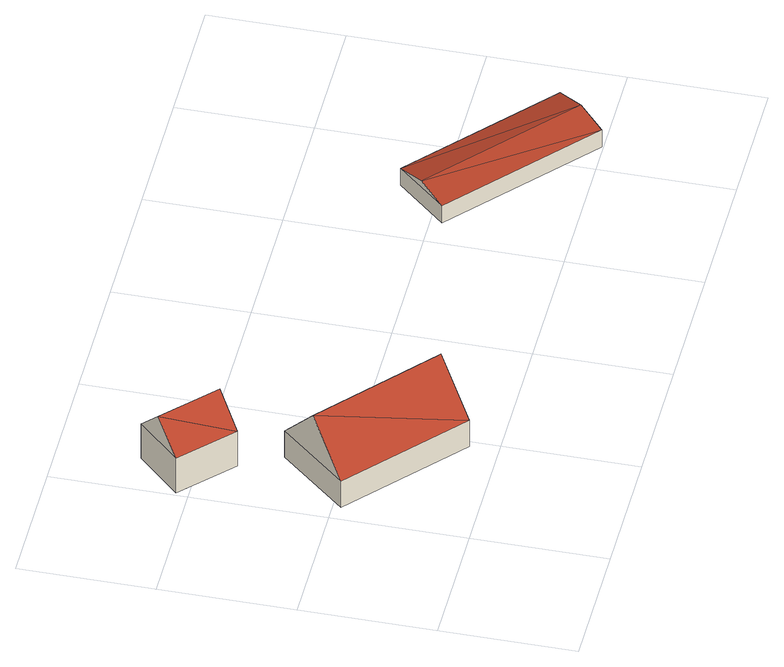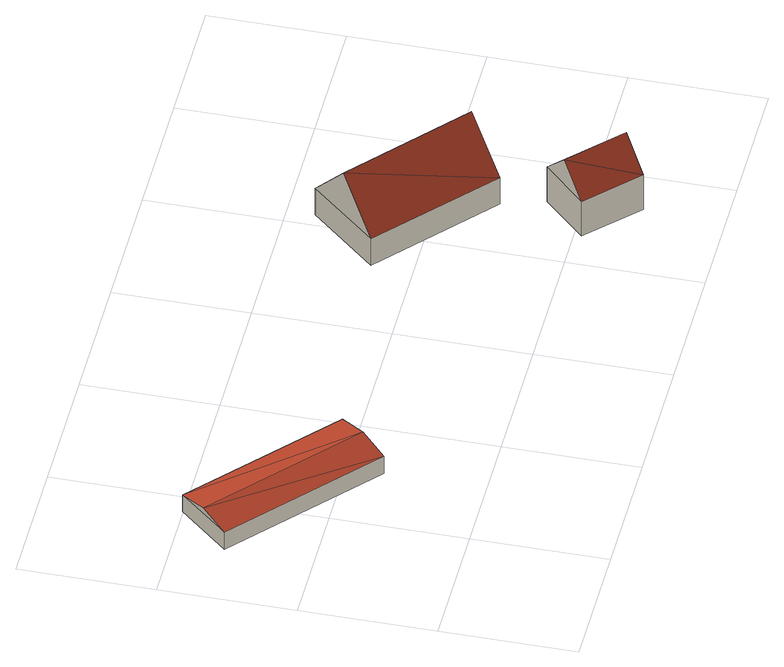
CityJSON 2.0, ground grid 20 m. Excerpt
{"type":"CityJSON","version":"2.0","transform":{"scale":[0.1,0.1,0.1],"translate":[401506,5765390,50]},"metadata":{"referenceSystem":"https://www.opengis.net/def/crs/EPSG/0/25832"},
"CityObjects":{
"building1":{"type":"Building","attributes":{"name":"Haus Uhlenbrock","Gemeindeschluessel":"05515000","Geometrietyp2DReferenz":"3000","function":"31001_1100","roofType":"3100","measuredHeight":12.32},"address":[{"country":"Germany","locality":"Münster","thoroughfareNumber":"41","thoroughfareName":"Uhlenbrockweg"}],"geometry":[{"type":"Solid","lod":"2","boundaries":[[[[0,1,2,3]],[[4,5,1,0]],[[6,7,5,4]],[[3,2,7,6]],[[0,8,4]],[[6,9,3]],[[3,9,8]],[[8,0,3]],[[9,6,4]],[[4,8,9]],[[1,5,7,2]]]],"semantics":{"surfaces":[{"type":"WallSurface"},{"type":"RoofSurface"},{"type":"GroundSurface"}],"values":[[0,0,0,0,0,0,1,1,1,1,2]]}}]},
"building2":{"type":"Building","attributes":{"Gemeindeschluessel":"05515000","Geometrietyp2DReferenz":"3000","function":"31001_2700","roofType":"3100","measuredHeight":10.84},"geometry":[{"type":"Solid","lod":"2","boundaries":[[[[10,11,12,13]],[[14,15,11,10]],[[16,17,15,14]],[[13,12,17,16]],[[10,18,14]],[[16,19,13]],[[13,19,18]],[[18,10,13]],[[19,16,14]],[[14,18,19]],[[11,15,17,12]]]],"semantics":{"surfaces":[{"type":"WallSurface"},{"type":"RoofSurface"},{"type":"GroundSurface"}],"values":[[0,0,0,0,0,0,1,1,1,1,2]]}}]},
"building3":{"type":"Building","attributes":{"Gemeindeschluessel":"05515000","Geometrietyp2DReferenz":"3000","function":"31001_2700","roofType":"5000","measuredHeight":4.14},"geometry":[{"type":"Solid","lod":"2","boundaries":[[[[20,21,22,23]],[[24,25,21,20]],[[26,27,25,24]],[[23,22,27,26]],[[26,28,29]],[[29,23,26]],[[28,24,20]],[[20,29,28]],[[23,29,20]],[[24,28,26]],[[21,25,27,22]]]],"semantics":{"surfaces":[{"type":"WallSurface"},{"type":"RoofSurface"},{"type":"GroundSurface"}],"values":[[0,0,0,0,1,1,1,1,0,0,2]]}}]}
},
"vertices":[
[19,187,63],[19,187,15],[184,42,15],[184,42,63],[106,287,63],[106,287,15],[272,141,63],[272,141,15],[62,237,138],[228,92,138],
[6,419,72],[6,419,9],[80,348,9],[80,348,72],[67,482,72],[67,482,9],[141,411,72],[141,411,9],[36,451,118],[111,380,118],
[700,256,48],[700,256,17],[635,182,17],[635,182,48],[905,75,48],[905,75,17],[840,1,48],[840,1,17],[873,38,59],[668,219,59]
]}
